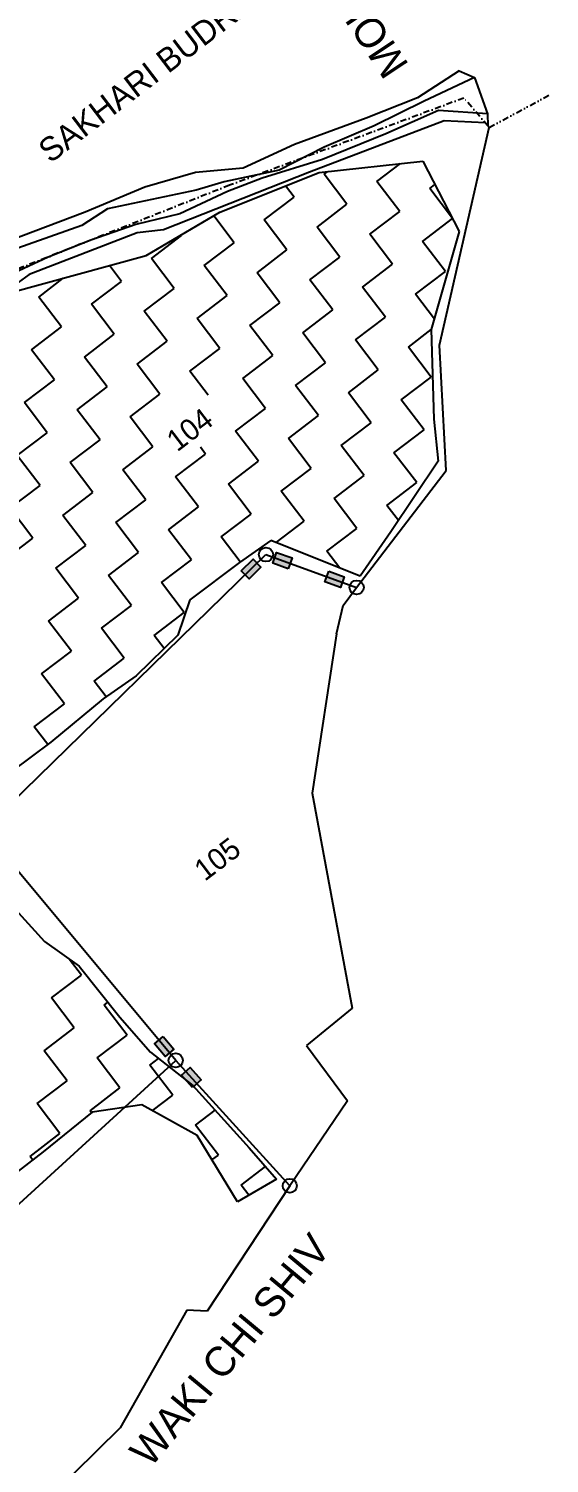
# Model space of a CAD drawing. Header units: metres. Extents: x 306750 to 310181, y 1935577 to 1940721.
# Drawn here: x 309753 to 310181, y 1937824 to 1939004 of the extents above; entities that cross this region are included whole.
import ezdxf

# ---------------------------------------------------------------- set-up
doc = ezdxf.new("R2010")
doc.units = ezdxf.units.M
doc.linetypes.add('DASHDOT', pattern=[1, 0.5, -0.25, 0, -0.25])
doc.linetypes.add('DIVIDE', pattern=[1.25, 0.5, -0.25, 0, -0.25, 0, -0.25])
for name, color, linetype in [('LINE_WATER', 4, 'Continuous'), ('OFF', 1, 'Continuous'), ('POLY_HATCH', 12, 'Continuous'), ('POLY_PARCEL', 6, 'Continuous'), ('POLY_WATER', 4, 'Continuous'), ('TEXT_MAPOUT', 7, 'Continuous'), ('TEXT_PARCEL', 7, 'Continuous'), ('V_BOUND_LINE', 7, 'Continuous'), ('V_BOUND_STREAM_LINE', 7, 'DASHDOT'), ('V_DIVIDE_LINE', 7, 'DIVIDE')]:
    doc.layers.add(name, color=color, linetype=linetype)
doc.styles.add('TEXT_MAP', font='')
doc.styles.get('TEXT_MAP').set_extended_font_data('Kruti Dev 050')

msp = doc.modelspace()

# ---------------------------------------------------------------- hatches: boundary and pattern name
for points in [[(309943.6, 1938560.9), (309937.1, 1938567.6), (309927.3, 1938558.1), (309933.9, 1938551.4)], [(309956.5, 1938573.2), (309953.3, 1938564.4), (309966.1, 1938559.8), (309969.3, 1938568.6)], [(310008.9, 1938544.2), (310012.1, 1938553.1), (309999.3, 1938557.7), (309996.1, 1938548.9)], [(309864.7, 1938158.9), (309871.9, 1938164.9), (309863.2, 1938175.3), (309856, 1938169.3)], [(309885.3, 1938149.7), (309878.3, 1938143.4), (309887.4, 1938133.3), (309894.4, 1938139.6)]]:
    msp.add_hatch(color=256).paths.add_polyline_path(points)

# ---------------------------------------------------------------- linework, layer by layer
for points in [[(309927.3, 1938558.1), (309937.1, 1938567.6), (309943.6, 1938560.9), (309933.9, 1938551.4)], [(309966.1, 1938559.8), (309953.3, 1938564.4), (309956.5, 1938573.2), (309969.3, 1938568.6)], [(309999.3, 1938557.7), (310012.1, 1938553.1), (310008.9, 1938544.2), (309996.1, 1938548.9)], [(309863.2, 1938175.3), (309871.9, 1938164.9), (309864.7, 1938158.9), (309856, 1938169.3)], [(309887.4, 1938133.3), (309878.3, 1938143.4), (309885.3, 1938149.7), (309894.4, 1938139.6)]]:
    msp.add_lwpolyline(points, close=True)
for centre in [(309947.7, 1938571.4), (310022.3, 1938544.4), (309873.5, 1938155.6), (309967.3, 1938052.5)]:
    msp.add_circle(centre, 5.81)
at = {"layer": 'LINE_WATER'}
for p, q in [((310119.2, 1938963.5), (310077.7, 1938944.1)), ((310077.7, 1938944.1), (310036.8, 1938923.9)), ((310089.7, 1938936.4), (310046.2, 1938917.3)), ((310129.8, 1938933.8), (310089.7, 1938936.4)), ((310036.8, 1938923.9), (309995.7, 1938906.4)), ((310046.2, 1938917.3), (309994.2, 1938896.1)), ((309994.2, 1938896.1), (309944.6, 1938880.8)), ((309995.7, 1938906.4), (309958.6, 1938887.5)), ((309958.6, 1938887.5), (309913.3, 1938877.7)), ((309913.3, 1938877.7), (309890.4, 1938870.9)), ((309944.6, 1938880.8), (309916.1, 1938869.9)), ((309944.6, 1938880.8), (309944.6, 1938880.8)), ((309890.4, 1938870.9), (309817.3, 1938855.7)), ((309916.1, 1938869.9), (309877, 1938851.4)), ((309817.3, 1938855.7), (309796.2, 1938842)), ((309877, 1938851.4), (309840.8, 1938842.6)), ((309796.2, 1938842), (309715.5, 1938813.4)), ((309840.8, 1938842.6), (309803.8, 1938829.9)), ((309803.8, 1938829.9), (309768.7, 1938815.8)), ((309768.7, 1938815.8), (309736.9, 1938801.1))]:
    msp.add_line(p, q, dxfattribs=at)
at = {"layer": 'OFF'}
for p, q in [((310106.5, 1938969), (310119.2, 1938963.5)), ((310119.2, 1938963.5), (310129.8, 1938933.8)), ((310129.8, 1938933.8), (310130.1, 1938923.9))]:
    msp.add_line(p, q, dxfattribs=at)
at = {"layer": 'POLY_HATCH'}
for p, q in [((309909.9, 1938852.8), (309991.6, 1938885.5)), ((309991.6, 1938885.5), (310076.6, 1938894.9)), ((310076.6, 1938894.9), (310106.7, 1938837)), ((309849.3, 1938817.2), (309909.9, 1938852.8)), ((310106.7, 1938837), (310083.7, 1938756.5)), ((309736.1, 1938786.2), (309849.3, 1938817.2)), ((310083.7, 1938756.5), (310085.7, 1938682.8)), ((310085.7, 1938682.8), (310089.3, 1938648.1)), ((310089.3, 1938648.1), (310050.3, 1938590)), ((310050.3, 1938590), (310025.1, 1938553.5)), ((309951.8, 1938583), (309925.9, 1938564.9)), ((310025.1, 1938553.5), (309951.8, 1938583)), ((309925.9, 1938564.9), (309885, 1938534.3)), ((309885, 1938534.3), (309875.3, 1938505.2)), ((309875.3, 1938505.2), (309841, 1938471.8)), ((309841, 1938471.8), (309813.7, 1938452.7)), ((309813.7, 1938452.7), (309770.9, 1938417.3)), ((309770.9, 1938417.3), (309738.5, 1938393.1)), ((309741.5, 1938280), (309765.7, 1938253.3)), ((309765.7, 1938253.3), (309794, 1938233)), ((309794, 1938233), (309827.6, 1938191.1)), ((309827.6, 1938191.1), (309852.8, 1938162.4)), ((309852.8, 1938162.4), (309887.7, 1938134.9)), ((309887.7, 1938134.9), (309934, 1938083.7)), ((309845.7, 1938119), (309804.9, 1938113.1)), ((309891, 1938093.9), (309845.7, 1938119)), ((309804.9, 1938113.1), (309764.4, 1938080.5)), ((309924.2, 1938039.4), (309891, 1938093.9)), ((309934, 1938083.7), (309956.5, 1938057.8)), ((309764.4, 1938080.5), (309731.8, 1938055.1)), ((309956.5, 1938057.8), (309924.2, 1938039.4))]:
    msp.add_line(p, q, dxfattribs=at)
at = {"layer": 'POLY_HATCH', "linetype": 'Continuous', "ltscale": 10}
for p, q in [((309995.5, 1938884), (309998.5, 1938886.2)), ((310014.3, 1938859.4), (309995.5, 1938884)), ((310039, 1938878.1), (310058.4, 1938892.9)), ((309970.9, 1938865.2), (309963.9, 1938874.4)), ((310057.7, 1938853.5), (310039, 1938878.1)), ((310082.4, 1938872.3), (310086.7, 1938875.5)), ((310101.2, 1938847.6), (310082.4, 1938872.3)), ((309946.2, 1938846.5), (309970.9, 1938865.2)), ((309921.6, 1938827.7), (309904.8, 1938849.8)), ((309989.7, 1938840.6), (310014.3, 1938859.4)), ((310033.1, 1938834.7), (310057.7, 1938853.5)), ((309965, 1938821.8), (309946.2, 1938846.5)), ((310008.4, 1938815.9), (309989.7, 1938840.6)), ((310076.5, 1938828.8), (310101.2, 1938847.6)), ((309853.5, 1938814.8), (309878.2, 1938833.6)), ((309878.2, 1938833.6), (309877.9, 1938834)), ((309896.9, 1938808.9), (309921.6, 1938827.7)), ((310051.9, 1938810.1), (310033.1, 1938834.7)), ((310095.3, 1938804.2), (310076.5, 1938828.8)), ((309872.3, 1938790.1), (309853.5, 1938814.8)), ((309940.4, 1938803), (309965, 1938821.8)), ((309983.8, 1938797.2), (310008.4, 1938815.9)), ((309828.9, 1938796), (309819, 1938808.9)), ((309915.7, 1938784.3), (309896.9, 1938808.9)), ((309959.1, 1938778.4), (309940.4, 1938803)), ((310027.2, 1938791.3), (310051.9, 1938810.1)), ((310070.6, 1938785.4), (310095.3, 1938804.2)), ((309760.8, 1938783.1), (309781, 1938798.5)), ((309804.2, 1938777.2), (309828.9, 1938796)), ((309847.6, 1938771.4), (309872.3, 1938790.1)), ((310002.6, 1938772.5), (309983.8, 1938797.2)), ((310046, 1938766.6), (310027.2, 1938791.3)), ((309779.6, 1938758.5), (309760.8, 1938783.1)), ((309891.1, 1938765.5), (309915.7, 1938784.3)), ((309934.5, 1938759.6), (309959.1, 1938778.4)), ((310086.2, 1938765), (310070.6, 1938785.4)), ((309823, 1938752.6), (309804.2, 1938777.2)), ((309866.4, 1938746.7), (309847.6, 1938771.4)), ((309977.9, 1938753.7), (310002.6, 1938772.5)), ((310021.3, 1938747.9), (310046, 1938766.6)), ((309754.9, 1938739.7), (309779.6, 1938758.5)), ((309909.8, 1938740.8), (309891.1, 1938765.5)), ((309953.3, 1938735), (309934.5, 1938759.6)), ((310064.8, 1938742), (310083.7, 1938756.4)), ((309798.4, 1938733.8), (309823, 1938752.6)), ((309841.8, 1938727.9), (309866.4, 1938746.7)), ((309996.7, 1938729.1), (309977.9, 1938753.7)), ((310040.1, 1938723.2), (310021.3, 1938747.9)), ((309773.7, 1938715), (309754.9, 1938739.7)), ((309817.1, 1938709.2), (309798.4, 1938733.8)), ((309885.2, 1938722.1), (309909.8, 1938740.8)), ((309928.6, 1938716.2), (309953.3, 1938735)), ((310083.5, 1938717.3), (310064.8, 1938742)), ((309860.5, 1938703.3), (309841.8, 1938727.9)), ((309900.1, 1938702.5), (309885.2, 1938722.1)), ((309972, 1938710.3), (309996.7, 1938729.1)), ((310015.5, 1938704.4), (310040.1, 1938723.2)), ((309749.1, 1938696.3), (309773.7, 1938715)), ((309792.5, 1938690.4), (309817.1, 1938709.2)), ((309947.4, 1938691.5), (309928.6, 1938716.2)), ((309990.8, 1938685.7), (309972, 1938710.3)), ((310058.9, 1938698.6), (310083.5, 1938717.3)), ((309767.8, 1938671.6), (309749.1, 1938696.3)), ((309835.9, 1938684.5), (309860.5, 1938703.3)), ((310034.2, 1938679.8), (310015.5, 1938704.4)), ((310077.7, 1938673.9), (310058.9, 1938698.6)), ((309811.3, 1938665.7), (309792.5, 1938690.4)), ((309854.7, 1938659.9), (309835.9, 1938684.5)), ((309922.7, 1938672.8), (309947.4, 1938691.5)), ((309966.2, 1938666.9), (309990.8, 1938685.7)), ((309743.2, 1938652.8), (309767.8, 1938671.6)), ((309941.5, 1938648.1), (309922.7, 1938672.8)), ((310009.6, 1938661), (310034.2, 1938679.8)), ((310053, 1938655.1), (310077.7, 1938673.9)), ((309786.6, 1938647), (309811.3, 1938665.7)), ((309830, 1938641.1), (309854.7, 1938659.9)), ((309898.1, 1938654), (309893.8, 1938659.7)), ((309984.9, 1938642.2), (309966.2, 1938666.9)), ((310028.4, 1938636.4), (310009.6, 1938661)), ((309762, 1938628.2), (309743.2, 1938652.8)), ((309873.4, 1938635.2), (309898.1, 1938654)), ((309916.9, 1938629.3), (309941.5, 1938648.1)), ((310071.8, 1938630.5), (310053, 1938655.1)), ((309805.4, 1938622.3), (309786.6, 1938647)), ((309848.8, 1938616.4), (309830, 1938641.1)), ((309960.3, 1938623.5), (309984.9, 1938642.2)), ((310003.7, 1938617.6), (310028.4, 1938636.4)), ((309737.3, 1938609.4), (309762, 1938628.2)), ((309892.2, 1938610.6), (309873.4, 1938635.2)), ((309935.6, 1938604.7), (309916.9, 1938629.3)), ((310047.1, 1938611.7), (310071.8, 1938630.5)), ((309780.7, 1938603.5), (309805.4, 1938622.3)), ((309824.2, 1938597.7), (309848.8, 1938616.4)), ((309979.1, 1938598.8), (309960.3, 1938623.5)), ((310022.5, 1938592.9), (310003.7, 1938617.6)), ((309756.1, 1938584.8), (309737.3, 1938609.4)), ((309799.5, 1938578.9), (309780.7, 1938603.5)), ((309867.6, 1938591.8), (309892.2, 1938610.6)), ((309911, 1938585.9), (309935.6, 1938604.7)), ((310056.6, 1938599.3), (310047.1, 1938611.7)), ((309842.9, 1938573), (309824.2, 1938597.7)), ((309886.4, 1938567.1), (309867.6, 1938591.8)), ((309956, 1938581.3), (309979.1, 1938598.8)), ((309997.8, 1938574.2), (310022.5, 1938592.9)), ((309731.4, 1938566), (309756.1, 1938584.8)), ((309774.9, 1938560.1), (309799.5, 1938578.9)), ((309926.6, 1938565.4), (309911, 1938585.9)), ((309818.3, 1938554.2), (309842.9, 1938573)), ((309861.7, 1938548.4), (309886.4, 1938567.1)), ((310008.5, 1938560.1), (309997.8, 1938574.2)), ((309793.6, 1938535.5), (309774.9, 1938560.1)), ((309837.1, 1938529.6), (309818.3, 1938554.2)), ((309880.5, 1938523.7), (309861.7, 1938548.4)), ((309769, 1938516.7), (309793.6, 1938535.5)), ((309812.4, 1938510.8), (309837.1, 1938529.6)), ((309855.8, 1938504.9), (309880.5, 1938523.7)), ((309787.8, 1938492), (309769, 1938516.7)), ((309831.2, 1938486.2), (309812.4, 1938510.8)), ((309864, 1938494.2), (309855.8, 1938504.9)), ((309763.1, 1938473.3), (309787.8, 1938492)), ((309806.5, 1938467.4), (309831.2, 1938486.2)), ((309781.9, 1938448.6), (309763.1, 1938473.3)), ((309816.3, 1938454.5), (309806.5, 1938467.4)), ((309757.2, 1938429.9), (309781.9, 1938448.6)), ((309768.3, 1938415.3), (309757.2, 1938429.9)), ((309795.9, 1938225.6), (309785.9, 1938238.8)), ((309771.3, 1938206.9), (309795.9, 1938225.6)), ((309790.1, 1938182.2), (309771.3, 1938206.9)), ((309814.7, 1938201), (309817.8, 1938203.3)), ((309833.5, 1938176.3), (309814.7, 1938201)), ((309765.4, 1938163.4), (309790.1, 1938182.2)), ((309808.8, 1938157.6), (309833.5, 1938176.3)), ((309784.2, 1938138.8), (309765.4, 1938163.4)), ((309827.6, 1938132.9), (309808.8, 1938157.6)), ((309852.3, 1938151.7), (309859.4, 1938157.2)), ((309871, 1938127), (309852.3, 1938151.7)), ((309759.5, 1938120), (309784.2, 1938138.8)), ((309803, 1938114.1), (309827.6, 1938132.9)), ((309778.3, 1938095.4), (309759.5, 1938120)), ((309854.2, 1938114.2), (309871, 1938127)), ((309804.2, 1938112.5), (309803, 1938114.1)), ((309889.8, 1938102.4), (309906, 1938114.7)), ((309753.7, 1938076.6), (309778.3, 1938095.4)), ((309908.6, 1938077.7), (309889.8, 1938102.4)), ((309755.8, 1938073.8), (309753.7, 1938076.6)), ((309903.3, 1938073.7), (309908.6, 1938077.7)), ((309927.4, 1938053.1), (309947.3, 1938068.3)), ((309933.7, 1938044.8), (309927.4, 1938053.1))]:
    msp.add_line(p, q, dxfattribs=at)
at = {"layer": 'POLY_PARCEL'}
for p, q in [((309715.5, 1938345), (309947.7, 1938571.4)), ((309947.7, 1938571.4), (310022.3, 1938544.4)), ((309873.5, 1938155.6), (309715.5, 1938345)), ((309513.1, 1937826.2), (309873.5, 1938155.6)), ((309967.3, 1938052.5), (309873.5, 1938155.6))]:
    msp.add_line(p, q, dxfattribs=at)
at = {"layer": 'POLY_WATER'}
for p, q in [((310106.5, 1938969), (310072.2, 1938946.8)), ((310072.2, 1938946.8), (310030.1, 1938930.2)), ((310030.1, 1938930.2), (309971.2, 1938908.5)), ((310094.3, 1938927.9), (309983.5, 1938885.7)), ((310127.9, 1938926.4), (310094.3, 1938927.9)), ((310130.1, 1938923.9), (310127.9, 1938926.4)), ((310131.3, 1938922.6), (310130.1, 1938923.9)), ((309971.2, 1938908.5), (309929, 1938889.1)), ((309889.8, 1938885.6), (309848.1, 1938873.4)), ((309983.5, 1938885.7), (309863.4, 1938838.3)), ((309929, 1938889.1), (309889.8, 1938885.6)), ((309848.1, 1938873.4), (309799, 1938852.9)), ((309799, 1938852.9), (309716.7, 1938821.8)), ((309863.4, 1938838.3), (309841.7, 1938835.8)), ((309841.7, 1938835.8), (309753.1, 1938801.7)), ((309753.1, 1938801.7), (309690.1, 1938756.4))]:
    msp.add_line(p, q, dxfattribs=at)
at = {"layer": 'V_BOUND_LINE'}
for p, q in [((310090.4, 1938743.6), (310131.3, 1938922.6)), ((310095.8, 1938640.6), (310090.4, 1938743.6)), ((310022.3, 1938544.4), (310095.8, 1938640.6)), ((310011.2, 1938529.6), (310022.3, 1938544.4)), ((310005.6, 1938506.1), (310011.2, 1938529.6)), ((310005.6, 1938506.1), (309985.7, 1938375.3)), ((309985.7, 1938375.3), (310018.7, 1938198.4)), ((310018.7, 1938198.4), (309981.1, 1938167.7)), ((309981.1, 1938167.7), (310014.9, 1938122.3)), ((310014.9, 1938122.3), (309967.3, 1938052.5)), ((309967.3, 1938052.5), (309899.3, 1937949.3)), ((309882.6, 1937950.2), (309827.9, 1937853.4)), ((309899.3, 1937949.3), (309882.6, 1937950.2)), ((309827.9, 1937853.4), (309647.3, 1937676.3))]:
    msp.add_line(p, q, dxfattribs=at)
at = {"layer": 'V_BOUND_STREAM_LINE', "ltscale": 10}
for p, q in [((310110.4, 1938946.7), (309917.7, 1938875)), ((310130.1, 1938923.9), (310110.4, 1938946.7)), ((309917.7, 1938875), (309712.3, 1938793.8))]:
    msp.add_line(p, q, dxfattribs=at)
at = {"layer": 'V_DIVIDE_LINE', "ltscale": 10}
msp.add_line((310131.3, 1938922.6), (310180.7, 1938949.1), dxfattribs=at)

# ---------------------------------------------------------------- texts
at = {"layer": 'TEXT_MAPOUT'}
msp.add_text('SAKHARI BUDRAHUN', height=19.518, rotation=37.2962, dxfattribs=at).set_placement((309770.3, 1938892.5))
at = {"layer": 'TEXT_MAPOUT', "ltscale": 10}
for s, height, rotation, p in [('MOUJE', 24.4, 123.6003, (310065.8, 1938973.9)), ('WAKI CHI SHIV', 24.397, 50.2755, (309852.7, 1937819.9))]:
    msp.add_text(s, height=height, rotation=rotation, dxfattribs=at).set_placement(p)
at = {"layer": 'TEXT_PARCEL', "ltscale": 10, "style": 'TEXT_MAP'}
for s, p in [('104', (309874.7, 1938655.3)), ('105', (309897.4, 1938302.3))]:
    msp.add_text(s, height=17.57, rotation=37.2962, dxfattribs=at).set_placement(p)

doc.saveas('drawing.dxf')
